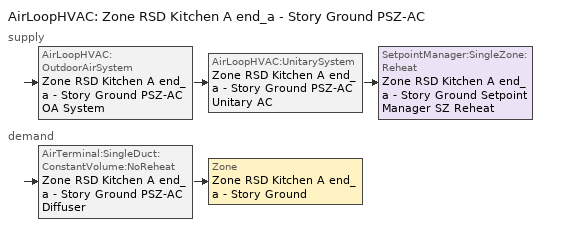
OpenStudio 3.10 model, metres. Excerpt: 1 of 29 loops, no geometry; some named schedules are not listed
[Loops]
AirLoopHVAC 'Zone RSD Kitchen A end_a - Story Ground PSZ-AC'
 supply: AirLoopHVAC:OutdoorAirSystem 'Zone RSD Kitchen A end_a - Story Ground PSZ-AC OA System' > AirLoopHVAC:UnitarySystem 'Zone RSD Kitchen A end_a - Story Ground PSZ-AC Unitary AC' > SetpointManager:SingleZone:Reheat 'Zone RSD Kitchen A end_a - Story Ground Setpoint Manager SZ Reheat'
 demand: AirTerminal:SingleDuct:ConstantVolume:NoReheat 'Zone RSD Kitchen A end_a - Story Ground PSZ-AC Diffuser' > Zone 'Zone RSD Kitchen A end_a - Story Ground'
[Sizing:Zone]
Zone RSD Kitchen A end_a - Story Ground: Zone Cooling Design Supply Air Temperature Input Method=SupplyAirTemperature; Zone Cooling Design Supply Air Temperature {C}=12.7778; Zone Cooling Design Supply Air Temperature Difference {deltaC}=11.11; Zone Heating Design Supply Air Temperature Input Method=SupplyAirTemperature; Zone Heating Design Supply Air Temperature {C}=50; Zone Heating Design Supply Air Temperature Difference {deltaC}=11.11; Zone Cooling Design Supply Air Humidity Ratio {kg-H2O/kg-air}=0.0085; Zone Heating Design Supply Air Humidity Ratio {kg-H2O/kg-air}=0.008; Cooling Design Air Flow Method=DesignDay; Heating Design Air Flow Method=DesignDay; Account for Dedicated Outdoor Air System=No; Dedicated Outdoor Air System Control Strategy=NeutralSupplyAir; Dedicated Outdoor Air Low Setpoint Temperature for Design {C}=autosize; Dedicated Outdoor Air High Setpoint Temperature for Design {C}=autosize; Zone Load Sizing Method=Sensible Load Only No Latent Load; Zone Latent Cooling Design Supply Air Humidity Ratio Input Method=HumidityRatioDifference; Zone Cooling Design Supply Air Humidity Ratio Difference {kgWater/kgDryAir}=0.005; Zone Latent Heating Design Supply Air Humidity Ratio Input Method=HumidityRatioDifference; Zone Humidification Design Supply Air Humidity Ratio Difference {kgWater/kgDryAir}=0.005; Sizing Option=Coincident
[Zone equipment]
Zone RSD Kitchen A end_a - Story Ground: Zone RSD Kitchen A end_a - Story Ground Exhaust Fan, Zone RSD Kitchen A end_a - Story Ground PSZ-AC Diffuser
[Fan:ZoneExhaust]
Zone RSD Kitchen A end_a - Story Ground Exhaust Fan: Availability Schedule=D_RSD_All_Fan_Yr; Fan Total Efficiency=0.563391; Pressure Rise {Pa}=124.544; Maximum Flow Rate {m3/s}=0.26547; Flow Fraction Schedule=D_RSD_All_Fan_Yr; System Availability Manager Coupling Mode=Decoupled
[AirLoopHVAC]
Zone RSD Kitchen A end_a - Story Ground PSZ-AC: Availability Schedule=Always On Discrete; Design Supply Air Flow Rate {m3/s}=1.98622; Design Return Air Flow Fraction of Supply Air Flow=1
[Sizing:System]
Zone RSD Kitchen A end_a - Story Ground PSZ-AC: Type of Load to Size On=Sensible; Design Outdoor Air Flow Rate {m3/s}=1.98622; Central Heating Maximum System Air Flow Ratio=1; Preheat Design Temperature {C}=7.22222; Preheat Design Humidity Ratio {kg-H2O/kg-Air}=0.008; Precool Design Temperature {C}=12.7778; Precool Design Humidity Ratio {kg-H2O/kg-Air}=0.008; Central Cooling Design Supply Air Temperature {C}=12.7778; Central Heating Design Supply Air Temperature {C}=50; Sizing Option=Coincident; 100% Outdoor Air in Cooling=No; 100% Outdoor Air in Heating=No; Central Cooling Design Supply Air Humidity Ratio {kg-H2O/kg-Air}=0.0085; Central Heating Design Supply Air Humidity Ratio {kg-H2O/kg-Air}=0.008; Cooling Design Air Flow Method=DesignDay; Heating Design Air Flow Method=DesignDay; System Outdoor Air Method=ZoneSum; Zone Maximum Outdoor Air Fraction=1; Cooling Supply Air Flow Rate Per Floor Area {m3/s-m2}=0.00996765; Cooling Fraction of Autosized Cooling Supply Air Flow Rate=1; Cooling Supply Air Flow Rate Per Unit Cooling Capacity {m3/s-W}=3.94755e-05; Heating Supply Air Flow Rate Per Floor Area {m3/s-m2}=0.00996765; Heating Fraction of Autosized Heating Supply Air Flow Rate=1; Heating Fraction of Autosized Cooling Supply Air Flow Rate=1; Heating Supply Air Flow Rate Per Unit Heating Capacity {m3/s-W}=3.15882e-05; Cooling Design Capacity Method=CoolingDesignCapacity; Cooling Design Capacity {W}=22680.51; Cooling Design Capacity Per Floor Area {W/m2}=234.7; Fraction of Autosized Cooling Design Capacity=1; Heating Design Capacity Method=HeatingDesignCapacity; Heating Design Capacity {W}=1450.08; Heating Design Capacity Per Floor Area {W/m2}=157; Fraction of Autosized Heating Design Capacity=1; Central Cooling Capacity Control Method=OnOff; Occupant Diversity=1
[SetpointManager:SingleZone:Reheat]
Zone RSD Kitchen A end_a - Story Ground Setpoint Manager SZ Reheat: Minimum Supply Air Temperature {C}=12.7778; Maximum Supply Air Temperature {C}=50; Control Zone=Zone RSD Kitchen A end_a - Story Ground; Setpoint Node or NodeList=Zone RSD Kitchen A end_a - Story Ground PSZ-AC Supply Outlet Node
[Coil:Heating:Gas]
Zone RSD Kitchen A end_a - Story Ground PSZ-AC Gas Htg Coil: Availability Schedule=Always On Discrete; Gas Burner Efficiency=0.8; Nominal Capacity {W}=72367.9; On Cycle Parasitic Electric Load {W}=0; Off Cycle Parasitic Gas Load {W}=0
[Coil:Heating:Electric]
Zone RSD Kitchen A end_a - Story Ground PSZ-AC No Heat: Availability Schedule=Always Off Discrete; Efficiency=1; Nominal Capacity {W}=0
[Coil:Cooling:DX:SingleSpeed]
Zone RSD Kitchen A end_a - Story Ground PSZ-AC 1spd DX AC Clg Coil 30kBtu/hr 9.7SEER 30kBtu/hr 13.0SEER: Availability Schedule=Always On Discrete; Rated Total Cooling Capacity {W}=39556.4; Rated Sensible Heat Ratio=0.777592; Rated COP {W/W}=3.91157; Rated Air Flow Rate {m3/s}=1.98622; Rated Evaporator Fan Power Per Volume Flow Rate 2017 {W/(m3/s)}=773.3; Rated Evaporator Fan Power Per Volume Flow Rate 2023 {W/(m3/s)}=934.4; Total Cooling Capacity Function of Temperature Curve=SpltAC1Sp_ClCap_fT; Total Cooling Capacity Function of Flow Fraction Curve=DXCOOL-NECB2011-REF-CAPFFLOW; Energy Input Ratio Function of Temperature Curve=SpltAC1Sp_EIR_fT; Energy Input Ratio Function of Flow Fraction Curve=DXCOOL-NECB2011-REF-COOLEIRFFLOW; Part Load Fraction Correlation Curve=DXCOOL-NECB2011-REF-COOLPLFFPLR; Minimum Outdoor Dry-Bulb Temperature for Compressor Operation {C}=-25; Nominal Time for Condensate Removal to Begin {s}=0; Ratio of Initial Moisture Evaporation Rate and Steady State Latent Capacity=0; Maximum Cycling Rate {cycles/hr}=0; Latent Capacity Time Constant {s}=0; Condenser Type=AirCooled; Evaporative Condenser Effectiveness=0.9; Evaporative Condenser Air Flow Rate {m3/s}=autosize; Evaporative Condenser Pump Rated Power Consumption {W}=autosize; Crankcase Heater Capacity {W}=0; Maximum Outdoor Dry-Bulb Temperature for Crankcase Heater Operation {C}=10; Basin Heater Capacity {W/K}=0; Basin Heater Setpoint Temperature {C}=2
[Fan:OnOff]
Zone RSD Kitchen A end_a - Story Ground PSZ-AC Fan: Availability Schedule=Always On Discrete; Fan Total Efficiency=0.546; Pressure Rise {Pa}=622.722; Maximum Flow Rate {m3/s}=1.98622; Motor Efficiency=0.84; Motor In Airstream Fraction=1; Fan Power Ratio Function of Speed Ratio Curve=Fan On Off Power Curve 4; Fan Efficiency Ratio Function of Speed Ratio Curve=Fan On Off Efficiency Curve 4
[AirLoopHVAC:UnitarySystem]
Zone RSD Kitchen A end_a - Story Ground PSZ-AC Unitary AC: Control Type=Load; Controlling Zone or Thermostat Location=Zone RSD Kitchen A end_a - Story Ground; Dehumidification Control Type=None; Availability Schedule=Outage Availability Schedule; Supply Fan=Zone RSD Kitchen A end_a - Story Ground PSZ-AC Fan; Fan Placement=DrawThrough; Supply Air Fan Operating Mode Schedule=Always On Discrete; Heating Coil=Zone RSD Kitchen A end_a - Story Ground PSZ-AC Gas Htg Coil; DX Heating Coil Sizing Ratio=1; Cooling Coil=Zone RSD Kitchen A end_a - Story Ground PSZ-AC 1spd DX AC Clg Coil 30kBtu/hr 9.7SEER 30kBtu/hr 13.0SEER; Use DOAS DX Cooling Coil=No; DOAS DX Cooling Coil Leaving Minimum Air Temperature {C}=2; Latent Load Control=SensibleOnlyLoadControl; Supplemental Heating Coil=Zone RSD Kitchen A end_a - Story Ground PSZ-AC No Heat; Supply Air Flow Rate Method During Cooling Operation=SupplyAirFlowRate; Supply Air Flow Rate During Cooling Operation {m3/s}=1.98622; Supply Air Flow Rate Method During Heating Operation=SupplyAirFlowRate; Supply Air Flow Rate During Heating Operation {m3/s}=1.98622; Supply Air Flow Rate Method When No Cooling or Heating is Required=None; No Load Supply Air Flow Rate Control Set To Low Speed=Yes; Maximum Supply Air Temperature {C}=50; Maximum Outdoor Dry-Bulb Temperature for Supplemental Heater Operation {C}=21; Ancilliary On-Cycle Electric Power {W}=0; Ancilliary Off-Cycle Electric Power {W}=0
[Controller:OutdoorAir]
Zone RSD Kitchen A end_a - Story Ground PSZ-AC OA System Controller: Minimum Outdoor Air Flow Rate {m3/s}=0.0211845; Maximum Outdoor Air Flow Rate {m3/s}=1.98622; Economizer Control Type=NoEconomizer; Economizer Control Action Type=ModulateFlow; Economizer Maximum Limit Dry-Bulb Temperature {C}=28; Economizer Maximum Limit Enthalpy {J/kg}=64000; Lockout Type=LockoutWithCompressor; Minimum Limit Type=FixedMinimum; Minimum Outdoor Air Schedule=Zone RSD Kitchen A end_a - Story Ground PSZ-AC_night_ventcycle_schedule; Controller Mechanical Ventilation=Controller Mechanical Ventilation 5; High Humidity Control=No; High Humidity Outdoor Air Flow Ratio=1; Control High Indoor Humidity Based on Outdoor Humidity Ratio=Yes; Heat Recovery Bypass Control Type=BypassWhenWithinEconomizerLimits; Economizer Operation Staging=InterlockedWithMechanicalCooling
[Controller:MechanicalVentilation]
Controller Mechanical Ventilation 5: Availability Schedule=Always On Discrete
[AirLoopHVAC:OutdoorAirSystem]
Zone RSD Kitchen A end_a - Story Ground PSZ-AC OA System: Controller=Zone RSD Kitchen A end_a - Story Ground PSZ-AC OA System Controller
[AirTerminal:SingleDuct:ConstantVolume:NoReheat]
Zone RSD Kitchen A end_a - Story Ground PSZ-AC Diffuser: Availability Schedule=Always On Discrete; Maximum Air Flow Rate {m3/s}=1.98622
[Schedule:Ruleset]
D_RSD_All_Fan_Yr: Default Day Schedule=D_RSD_All_Fan_Yr Default; Summer Design Day Schedule=D_RSD_All_Fan_Yr Summer Design Day; Winter Design Day Schedule=D_RSD_All_Fan_Yr Winter Design Day
[Schedule:Day]
D_RSD_All_Fan_Yr Default; autogen D_RSD_All_Fan_Yr 0_day_sch: Average, 9, 0, 0, 23, 0, 1, 24, 0, 0
D_RSD_All_Fan_Yr Winter Design Day; D_RSD_All_Fan_Yr Summer Design Day: No, 9, 0, 0, 23, 0, 1, 24, 0, 0
Schedule Day 41: 1, 0, 0, 2, 0, 0, 3, 0, 0, 4, 0, 0, 5, 0, 0, 6, 0, 0, 7, 0, 0, 8, 0, 0, 9, 0, 0, 10, 0, 1, 11, 0, 1, 12, 0, 1, 13, 0, 1, 14, 0, 1, 15, 0, 0, 16, 0, 0, 17, 0, 0, 18, 0, 0, 19, 0, 0, 20, 0, 0, 21, 0, 0, 22, 0, 0, 23, 0, 0, 24, 0, 0
Schedule Day 42: 1, 0, 0, 2, 0, 0, 3, 0, 0, 4, 0, 0, 5, 0, 0, 6, 0, 0, 7, 0, 0, 8, 0, 0, 9, 0, 0, 10, 0, 0, 11, 0, 0, 12, 0, 0, 13, 0, 0, 14, 0, 0, 15, 0, 1, 16, 0, 1, 17, 0, 1, 18, 0, 1, 19, 0, 1, 20, 0, 1, 21, 0, 1, 22, 0, 1, 23, 0, 1, 24, 0, 0
[Schedule:Rule] Schedule Ruleset=D_RSD_All_Fan_Yr; Apply Sunday=Yes; Apply Monday=Yes; Apply Tuesday=Yes; Apply Wednesday=Yes; Apply Thursday=Yes; Apply Friday=Yes; Apply Saturday=Yes
autogen D_RSD_All_Fan_Yr 0: Rule Order=2; Day Schedule=autogen D_RSD_All_Fan_Yr 0_day_sch; Date Specification Type=SpecificDates; Specific Month 1=1; Specific Day 1=2; Specific Month 2=1; Specific Day 2=3; Specific Month 3=1; Specific Day 3=9; Specific Month 4=1; Specific Day 4=10; Specific Month 5=1; Specific Day 5=16; Specific Month 6=1; Specific Day 6=17; Specific Month 7=1; Specific Day 7=23; Specific Month 8=1; Specific Day 8=24; Specific Month 9=1; Specific Day 9=30; Specific Month 10=1; Specific Day 10=31; Specific Month 11=2; Specific Day 11=6; Specific Month 12=2; Specific Day 12=7; Specific Month 13=2; Specific Day 13=13; Specific Month 14=2; Specific Day 14=14; Specific Month 15=2; Specific Day 15=20; Specific Month 16=2; Specific Day 16=21; Specific Month 17=2; Specific Day 17=27; Specific Month 18=2; Specific Day 18=28; Specific Month 19=3; Specific Day 19=6; Specific Month 20=3; Specific Day 20=7; Specific Month 21=3; Specific Day 21=13; Specific Month 22=3; Specific Day 22=14; Specific Month 23=3; Specific Day 23=20; Specific Month 24=3; Specific Day 24=21; Specific Month 25=3; Specific Day 25=27; Specific Month 26=3; Specific Day 26=28; Specific Month 27=4; Specific Day 27=3; Specific Month 28=4; Specific Day 28=4; Specific Month 29=4; Specific Day 29=10; Specific Month 30=4; Specific Day 30=11; Specific Month 31=4; Specific Day 31=17; Specific Month 32=4; Specific Day 32=18; Specific Month 33=4; Specific Day 33=24; Specific Month 34=4; Specific Day 34=25; Specific Month 35=5; Specific Day 35=1; Specific Month 36=5; Specific Day 36=2; Specific Month 37=5; Specific Day 37=8; Specific Month 38=5; Specific Day 38=9; Specific Month 39=5; Specific Day 39=15; Specific Month 40=5; Specific Day 40=16; Specific Month 41=5; Specific Day 41=22; Specific Month 42=5; Specific Day 42=23; Specific Month 43=5; Specific Day 43=29; Specific Month 44=5; Specific Day 44=30; Specific Month 45=6; Specific Day 45=5; Specific Month 46=6; Specific Day 46=6; Specific Month 47=6; Specific Day 47=12; Specific Month 48=6; Specific Day 48=13; Specific Month 49=6; Specific Day 49=19; Specific Month 50=6; Specific Day 50=20; Specific Month 51=6; Specific Day 51=26; Specific Month 52=6; Specific Day 52=27; Specific Month 53=7; Specific Day 53=3; Specific Month 54=7; Specific Day 54=4; Specific Month 55=7; Specific Day 55=10; Specific Month 56=7; Specific Day 56=11; Specific Month 57=7; Specific Day 57=17; Specific Month 58=7; Specific Day 58=18; Specific Month 59=7; Specific Day 59=24; Specific Month 60=7; Specific Day 60=25; Specific Month 61=7; Specific Day 61=31; Specific Month 62=8; Specific Day 62=1; Specific Month 63=8; Specific Day 63=7; Specific Month 64=8; Specific Day 64=8; Specific Month 65=8; Specific Day 65=14; Specific Month 66=8; Specific Day 66=15; Specific Month 67=8; Specific Day 67=21; Specific Month 68=8; Specific Day 68=22; Specific Month 69=8; Specific Day 69=28; Specific Month 70=8; Specific Day 70=29; Specific Month 71=9; Specific Day 71=4; Specific Month 72=9; Specific Day 72=5; Specific Month 73=9; Specific Day 73=11; Specific Month 74=9; Specific Day 74=12; Specific Month 75=9; Specific Day 75=18; Specific Month 76=9; Specific Day 76=19; Specific Month 77=9; Specific Day 77=25; Specific Month 78=9; Specific Day 78=26; Specific Month 79=10; Specific Day 79=2; Specific Month 80=10; Specific Day 80=3; Specific Month 81=10; Specific Day 81=9; Specific Month 82=10; Specific Day 82=10; Specific Month 83=10; Specific Day 83=16; Specific Month 84=10; Specific Day 84=17; Specific Month 85=10; Specific Day 85=23; Specific Month 86=10; Specific Day 86=24; Specific Month 87=10; Specific Day 87=30; Specific Month 88=10; Specific Day 88=31; Specific Month 89=11; Specific Day 89=6; Specific Month 90=11; Specific Day 90=7; Specific Month 91=11; Specific Day 91=13; Specific Month 92=11; Specific Day 92=14; Specific Month 93=11; Specific Day 93=20; Specific Month 94=11; Specific Day 94=21; Specific Month 95=11; Specific Day 95=27; Specific Month 96=11; Specific Day 96=28; Specific Month 97=12; Specific Day 97=4; Specific Month 98=12; Specific Day 98=5; Specific Month 99=12; Specific Day 99=11; Specific Month 100=12; Specific Day 100=12; Specific Month 101=12; Specific Day 101=18; Specific Month 102=12; Specific Day 102=19; Specific Month 103=12; Specific Day 103=25; Specific Month 104=12; Specific Day 104=26
D_RSD_All_Fan_Yr Outage Day 227: Rule Order=1; Day Schedule=Schedule Day 41; Date Specification Type=DateRange; Start Month=8; Start Day=15; End Month=8; End Day=15
D_RSD_All_Fan_Yr Outage Day 228: Rule Order=0; Day Schedule=Schedule Day 42; Date Specification Type=DateRange; Start Month=8; Start Day=16; End Month=8; End Day=16
[Schedule:Constant]
Name | Value
Always On Discrete; Zone RSD Kitchen A end_a - Story Ground PSZ-AC_night_ventcycle_schedule | 1
Always Off Discrete | 0
[Curve:Exponent]
Fan On Off Power Curve 4: Coefficient1 Constant=1; Coefficient2 Constant=0; Coefficient3 Constant=0; Minimum Value of x=0; Maximum Value of x=1
[Curve:Cubic] Maximum Value of x=1
Name | Coefficient1 Constant | Coefficient2 x | Coefficient3 x**2 | Coefficient4 x**3 | Minimum Value of x
Fan On Off Efficiency Curve 4 | 1 | 0 | 0 | 0 | 0
DXCOOL-NECB2011-REF-COOLPLFFPLR | 0.0277 | 4.9151 | -8.184 | 4.2702 | 0.7
[Curve:Biquadratic] Minimum Value of x=7.22222; Maximum Value of x=29.44444; Minimum Value of y=-23.333; Maximum Value of y=46.11111
Name | Coefficient1 Constant | Coefficient2 x | Coefficient3 x**2 | Coefficient4 y | Coefficient5 y**2 | Coefficient6 x*y
SpltAC1Sp_ClCap_fT | 0.67916 | 0.016938 | 0.00069336 | 0.0045576 | -8.42e-05 | -0.00047628
SpltAC1Sp_EIR_fT | 0.739046 | -0.00778968 | 0.000128304 | -0.00027 | 0.0006642 | -0.000648
[Curve:Quadratic] Coefficient1 Constant=1; Coefficient2 x=0; Coefficient3 x**2=0; Minimum Value of x=0; Maximum Value of x=1
DXCOOL-NECB2011-REF-CAPFFLOW; DXCOOL-NECB2011-REF-COOLEIRFFLOW
